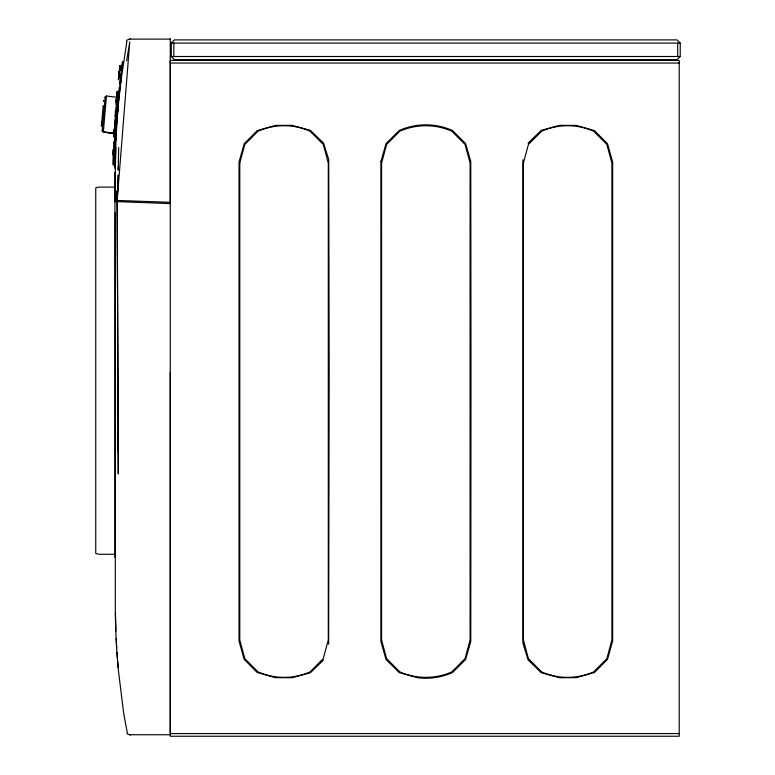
<?xml version="1.0" encoding="UTF-8"?>
<svg xmlns="http://www.w3.org/2000/svg" width="775" height="775" viewBox="0 0 775 775"><rect width="100%" height="100%" fill="white"/><g stroke="black" fill="none" stroke-linecap="round" stroke-linejoin="round"><path stroke-width="1.16" d="M170.267 732.83L170.267 372.281M328.629 644.257L329.181 372.281L328.716 159.476L323.543 143.113L310.426 130.365L292.117 125.347L275.338 125.424L257.232 130.607L244.154 143.763L239.02 162.014L239.01 641.002L244.135 659.283L257.174 672.448L275.212 677.641L292.127 677.738L310.407 672.729L323.495 660.048M522.912 159.776L522.902 643.202L528.075 659.893L541.183 672.69L559.453 677.728L576.416 677.65L594.473 672.458L607.523 659.302L612.647 641.041L612.647 161.985L607.503 143.743L594.425 130.597L576.309 125.424L559.521 125.347L541.221 130.384L528.104 143.162M114.991 166.373L115.01 165.395L114.942 168.34M115.194 200.454L115.32 169.318A748.388 748.388 0 0 1 118.439 104.063L120.755 82.315L126.771 41.898M118.672 147.657L118.197 170.18L118.323 166.412M113.257 164.436L113.799 141.534M113.76 142.997L113.78 142.397M114.332 165.86L114.923 140.546M115.514 162.721L115.872 147.298M113.024 154.767L113.208 149.488M113.16 150.834L113.179 150.282M114.322 149.149L114.177 153.179M119.708 88.902L119.747 87.701L119.612 88.902M113.257 155.223L113.392 151.638M114.535 127.633L114.061 133.145L103.346 132.138L106.446 95.993L117.18 97.398M119.36 72.462L120.183 65.429L119.641 69.963L119.834 68.549M105.168 97.466L105.197 96.71L102.193 131.217L102.31 130.462M106.437 96.788L106.475 95.993M115.456 140.837L115.533 139.016L115.485 140.091M113.867 135.237L113.896 134.53M114.09 131.033L114.109 130.481M113.877 134.966L114.148 129.687M114.923 136.303L115.301 128.805M116.027 136.342L116.376 129.415M116.347 130.045L116.405 128.844M115.678 140.798L115.93 135.586L115.582 137.931M115.582 138.028L115.678 136.061M114.942 200.454L115.93 200.454L116.424 191.076M117.287 97.679L117.393 95.877M117.209 92.661L117.316 91.198M117.287 91.586L115.911 104.489M116.938 105.662L118.488 90.258M118.052 105.574L119.592 90.326M119.495 91.624L119.544 90.937M115.475 111.532L115.436 112.084L115.533 110.738M115.146 115.572L115.087 116.366L115.533 110.815M116.124 117.364L116.715 109.885M117.238 117.296L117.442 114.535M117.81 109.963L117.597 112.869M117.722 111.145L117.771 110.515M120.135 65.923L119.999 66.805M117.102 116.628L116.231 129.377L116.521 126.383M117.548 110.903L117.984 105.177M117.132 97.679L117.422 93.998M119.36 72.482C119.931 67.231 118.73 77.287 119.466 71.378M116.56 104.325L115.988 111.222M119.147 73.848L119.805 68.684L119.447 71.232M116.628 104.024L116.105 110.408M117.451 110.525L117.81 106.136M120.299 89.096L120.493 86.732M101.767 122.237L101.409 126.209L103.22 105.477M118.468 79.476L119.699 69.731M115.892 112.453L114.622 126.654M118.178 431.491L118.265 430.445L118.265 473.961L117.161 200.454L118.265 175.16L117.161 200.454L115.93 200.454M103.55 101.515L103.656 100.295M115.717 115L113.712 136.972L114.09 134.133M116.957 116.269L115.882 128.108M119.66 69.653L118.614 78.246M118.962 75.253C119.185 73.78 119.67 69.643 119.263 73.073M114.681 141.379L115.233 135.635M115.853 129.347L116.134 126.344M118.488 79.195L118.43 79.844L118.507 79.273M116.618 97.408L117.199 91.876M115.291 139.064L115.62 135.673M118.866 76.347L119.156 73.518L119.079 74.371M119.883 83.564L119.815 84.31L122.595 61.545L122.111 65.061M118.953 75.485L118.817 76.473L119.214 73.47M119.505 90.559L120.832 78.943M118.449 79.525L118.546 78.682M119.389 71.872L119.96 67.522M118.914 75.756L119.117 74.003M119.912 67.638L120.125 66.011M119.486 71.077L119.728 69.256L119.117 74.4M115.194 137.902L115.446 135.635M118.594 78.227L118.74 77.064M119.922 67.764L120.057 66.669M120.038 82.14L120.416 78.885M118.711 77.287L118.856 76.008M119.786 68.839L119.689 69.411M119.117 74.284L118.837 76.183M119.069 74.671L118.875 76.415M119.602 70.089L119.273 73.15M121.103 73.218L120.745 76.163M114.778 141.379L115.058 139.025M119.156 73.567L119.331 72.133M121.462 70.254L121.966 66.214M119.03 75.03L118.943 75.718M118.73 77.5L119.04 74.894M118.623 78.391L118.769 77.258M119.776 68.529L119.922 67.338M107.318 132.486L114.061 133.145L103.317 132.138L103.443 131.353M120.028 66.514L119.892 67.58L120.009 66.95M118.527 79.108L118.662 77.926M121.142 82.276L121.297 81.181M116.531 97.679L116.996 94.008M116.967 94.928L116.608 97.418L116.705 96.73M116.841 95.8L116.182 100.304L116.376 98.968M126.616 60.954L129.745 41.918L117.161 200.454L170.267 202.314L170.267 60.382L679.2 60.382L679.2 736.25L170.267 736.25L170.267 38.75M126.393 41.879L127.052 40.135L130.229 38.75M171.294 43.08L174.482 39.883L677.04 39.883L680.227 43.08L680.227 56.507L677.04 59.704L174.482 59.704L171.294 56.507L171.294 43.08L680.227 43.08M130.181 39.099L170.267 39.099M171.294 56.507L680.227 56.507M170.267 63.046L679.2 63.046M115.087 187.104L98.687 187.104L95.751 187.899L95.751 553.476L98.687 554.27L115.087 554.27M114.942 201.539L170.267 203.593M118.265 452.203L117.161 201.539M170.267 733.586L679.2 733.586M130.248 734.739L170.267 734.739M103.346 132.138L114.051 133.077M130.307 735.097L127.119 733.702M127.42 733.508L123.671 713.281L118.323 669.784A710.433 710.433 0 0 1 115.31 604.529L115.31 212.834M117.006 652.608L117.442 658.333M117.703 661.763L118.149 667.488M115.872 631.112L115.446 612.986M116.202 638.368L116.647 648.026M113.131 164.571L113.45 149.459M114.235 164.678L114.245 165.966M677.689 43.08L677.689 56.507M173.823 43.08L173.823 56.507M114.942 172.341L114.942 557.438M117.965 105.158A27.977 0.484 -85 0 1 117.616 109.517M117.035 116.24A27.977 0.484 -85 0 1 116.153 126.073M118.178 107.347A27.987 0.484 -85 0 1 118.003 109.546M117.432 116.279A27.987 0.484 -85 0 1 116.831 122.925M116.114 137.892A748.524 748.524 0 0 1 116.221 135.48M239.775 163.099L239.775 639.985L244.803 658.614L258.007 671.877A64.538 64.538 0 0 0 310.058 671.877L323.262 658.614L328.29 639.985L328.29 163.099L323.262 144.47L310.058 131.217A64.538 64.538 0 0 0 258.017 131.217L244.803 144.47L239.775 163.099M380.893 161.462L380.864 641.429L386.028 659.457L399.125 672.535L417.27 677.679A65.429 65.429 0 0 0 452.493 672.555L465.601 659.525L470.774 641.613L470.977 372.281L470.764 161.394L465.581 143.53L452.455 130.5A65.507 65.507 0 0 0 399.193 130.51L386.076 143.549L380.893 161.462M381.571 163.099L381.571 639.985L386.599 658.614L399.813 671.877A64.538 64.538 0 0 0 451.854 671.877L465.058 658.614L470.096 639.985L470.096 163.099L465.068 144.47L451.854 131.217A64.538 64.538 0 0 0 399.813 131.217L386.609 144.47L381.571 163.099M523.377 163.099L523.377 639.985L528.405 658.614L541.609 671.877A64.538 64.538 0 0 0 593.65 671.877L606.864 658.614L611.892 639.985L611.892 163.099L606.864 144.47L593.66 131.217A64.538 64.538 0 0 0 541.609 131.217L528.405 144.47L523.377 163.099M119.36 87.662L119.321 88.863L119.36 87.662M115.126 136.129L115.049 137.088L115.204 136.129M116.202 100.169L115.95 101.874L116.202 100.169"/></g></svg>
